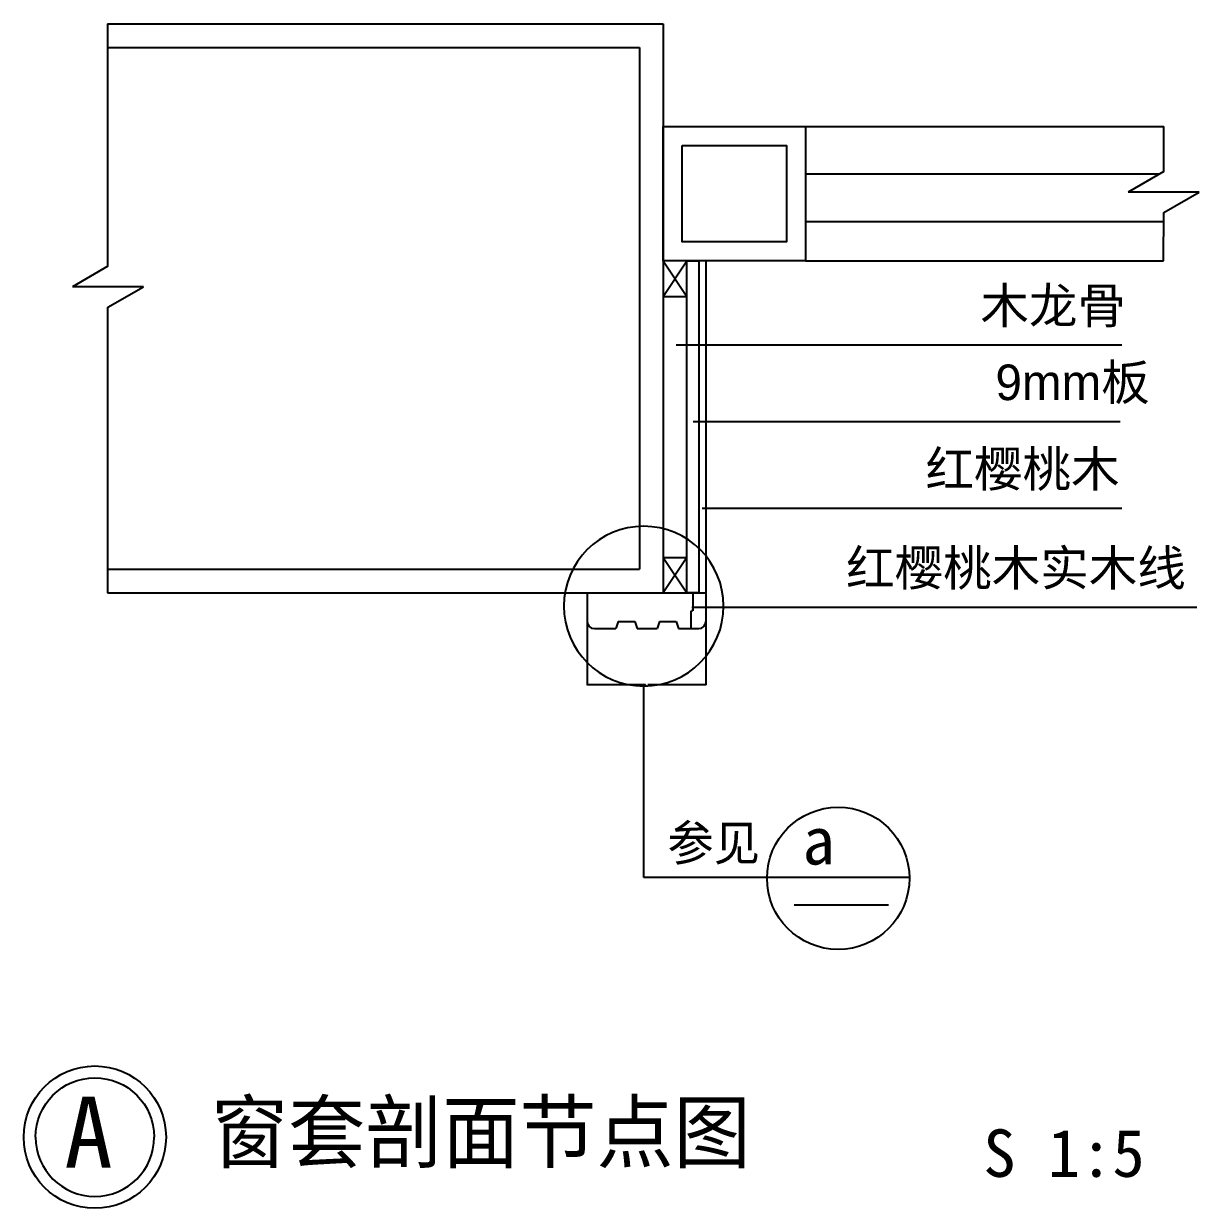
# Model space of a CAD drawing. Header units: metres. Extents: x 217839 to 220075, y 5398 to 6397.
# Drawn here: x 217839 to 218830, y 5398 to 6397 of the extents above; entities that cross this region are included whole.
import ezdxf

# ---------------------------------------------------------------- set-up
doc = ezdxf.new("R2010")
doc.units = ezdxf.units.M
for name, color, linetype in [('10', 8, 'Continuous'), ('11', 3, 'Continuous'), ('15', 2, 'Continuous'), ('16', 3, 'Continuous'), ('19', 8, 'Continuous'), ('20', 1, 'Continuous'), ('21', 253, 'Continuous'), ('8', 7, 'Continuous')]:
    doc.layers.add(name, color=color, linetype=linetype)
doc.dimstyles.get("Standard").update_dxf_attribs({"dimtxt": 2.5, "dimasz": 2.5, "dimexe": 1.25, "dimexo": 0.625, "dimtad": 1, "dimcen": 2.5, "dimazin": 3, "dimtfac": 1, "dimtmove": 0, "dimatfit": 3})

# ---------------------------------------------------------------- blocks, each defined once
blk = doc.blocks.new('HY-4')
at = {"layer": '20'}
for points in [[(-5, 0, -1), (5, 0, -1)], [(-5, 0, 1), (5, 0, 1)]]:
    blk.add_lwpolyline(points, format="xyb", dxfattribs=at)
blk.add_circle((0, 0), 6, dxfattribs=at)
blk.add_circle((0, 0), 6, dxfattribs=at)
blk = doc.blocks.new('_CLOSEDFILLED')
at = {"color": 0, "linetype": 'BYBLOCK'}
blk.add_solid([(-1, 0.2), (0, 0), (-1, -0.2)], dxfattribs=at)
blk = doc.blocks.new('*D4')
for p, q in [((218314.18, 5894.98), (218314.18, 5839.68)), ((218414.18, 5894.98), (218414.18, 5839.68)), ((218363.18, 5839.68), (218313.93, 5839.68)), ((218414.43, 5839.68), (218365.18, 5839.68))]:
    blk.add_line(p, q)
at = {"layer": 'Defpoints'}
for p in [(218314.18, 5894.98), (218414.18, 5894.98), (218414.18, 5839.68)]:
    blk.add_point(p, dxfattribs=at)
at = {"layer": '10', "xscale": 0.25, "yscale": 0.25}
blk.add_blockref('_CLOSEDFILLED', (218314.18, 5839.68), dxfattribs=at)
at = {"layer": '10', "xscale": 0.25, "yscale": 0.25, "rotation": 180}
blk.add_blockref('_CLOSEDFILLED', (218414.18, 5839.68), dxfattribs=at)
at = {"layer": '10', "insert": (218364.18, 5839.68), "char_height": 1, "attachment_point": 5}
blk.add_mtext('50', dxfattribs=at)
blk = doc.blocks.new('*D5')
for p, q in [((218403.18, 5916.99), (218403.18, 5901.99)), ((218401.83, 5886.99), (218401.83, 5901.99)), ((218402.08, 5901.99), (218402.93, 5901.99))]:
    blk.add_line(p, q)
at = {"layer": 'Defpoints'}
for p in [(218403.18, 5916.99), (218401.83, 5901.99), (218401.83, 5886.99)]:
    blk.add_point(p, dxfattribs=at)
at = {"layer": '10', "xscale": 0.25, "yscale": 0.25, "rotation": 180}
blk.add_blockref('_CLOSEDFILLED', (218401.83, 5901.99), dxfattribs=at)
at = {"layer": '10', "xscale": 0.25, "yscale": 0.25}
blk.add_blockref('_CLOSEDFILLED', (218403.18, 5901.99), dxfattribs=at)
at = {"layer": '10', "insert": (218402.505, 5903.115), "char_height": 1, "attachment_point": 5}
blk.add_mtext('15', dxfattribs=at)

msp = doc.modelspace()

# ---------------------------------------------------------------- linework, layer by layer
at = {"layer": '10'}
for p, q in [((217909.69, 6376.99), (218358.18, 6376.99)), ((218358.18, 6376.99), (218358.18, 5936.99)), ((217909.69, 5936.99), (218358.18, 5936.99))]:
    msp.add_line(p, q, dxfattribs=at)
msp.add_lwpolyline([(218394.18, 6294.31), (218482.18, 6294.31), (218482.18, 6212.99), (218394.18, 6212.99)], close=True, dxfattribs=at)
at = {"layer": '11'}
for points in [[(218378.18, 6310.31), (218498.18, 6310.31), (218498.18, 6196.99), (218378.18, 6196.99), (218378.18, 6310.31)], [(218394.18, 6294.31), (218482.18, 6294.31), (218482.18, 6212.99), (218394.18, 6212.99), (218394.18, 6294.31)]]:
    msp.add_lwpolyline(points, dxfattribs=at)
for points in [[(218378.18, 6310.31), (218498.18, 6310.31), (218498.18, 6196.99), (218378.18, 6196.99)], [(218394.18, 6294.31), (218482.18, 6294.31), (218482.18, 6212.99), (218394.18, 6212.99)]]:
    msp.add_lwpolyline(points, close=True, dxfattribs=at)
at = {"layer": '15'}
for p, q in [((217909.69, 6396.99), (218378.18, 6396.99)), ((218378.18, 6396.99), (218378.18, 5916.99)), ((217909.69, 5916.99), (218378.18, 5916.99))]:
    msp.add_line(p, q, dxfattribs=at)
at = {"layer": '16'}
for p, q in [((218498.18, 6270.31), (218796.6, 6270.31)), ((218498.18, 6230.31), (218800.14, 6230.31)), ((218378.18, 6196.99), (218398.18, 6166.99)), ((218378.18, 6166.99), (218398.18, 6196.99)), ((218414.18, 6196.99), (218414.18, 5916.99)), ((218378.18, 6166.99), (218398.18, 6166.99)), ((218378.18, 5946.99), (218398.18, 5916.99)), ((218398.18, 5946.99), (218378.18, 5916.99)), ((218378.18, 5946.99), (218398.18, 5946.99)), ((218314.18, 5916.99), (218414.18, 5916.99)), ((218314.18, 5916.99), (218314.18, 5892.99)), ((218378.18, 5916.99), (218414.18, 5916.99)), ((218414.18, 5916.99), (218414.18, 5892.99)), ((218340.18, 5892.99), (218338.18, 5886.99)), ((218340.18, 5892.99), (218354.18, 5892.99)), ((218354.18, 5892.99), (218356.18, 5886.99)), ((218375.18, 5892.99), (218373.18, 5886.99)), ((218375.18, 5892.99), (218389.18, 5892.99)), ((218389.18, 5892.99), (218391.18, 5886.99)), ((218320.18, 5886.99), (218338.18, 5886.99)), ((218356.18, 5886.99), (218373.18, 5886.99)), ((218391.18, 5886.99), (218408.18, 5886.99))]:
    msp.add_line(p, q, dxfattribs=at)
msp.add_lwpolyline([(218398.18, 6196.99), (218408.18, 6196.99), (218408.18, 5916.99), (218398.18, 5916.99)], close=True, dxfattribs=at)
for centre, start, end in [((218320.18, 5892.99), 180, 270), ((218408.18, 5892.99), 270, 0)]:
    msp.add_arc(centre, 6, start, end, dxfattribs=at)
at = {"layer": '19'}
msp.add_lwpolyline([(218429.15, 5905.91, 1), (218294.45, 5905.91, 1)], format="xyb", close=True, dxfattribs=at)
at = {"layer": '20'}
for p, q in [((217910.11, 6192.54), (217910.11, 6396.99)), ((218800.2, 6272.39), (218800.2, 6310.31)), ((218800.2, 6272.39), (218770.2, 6255.07)), ((218830.2, 6255.07), (218770.2, 6255.07)), ((218800.2, 6237.75), (218830.2, 6255.07)), ((218799.98, 6196.99), (218800.2, 6237.75)), ((217910.11, 6192.54), (217880.11, 6175.22)), ((217940.11, 6175.22), (217880.11, 6175.22)), ((217910.11, 6157.9), (217940.11, 6175.22)), ((217910.11, 5916.99), (217910.11, 6157.9)), ((218361.8, 5676.98), (218361.8, 5838.56)), ((218466.38, 5676.98), (218361.8, 5676.98)), ((218586.38, 5676.98), (218466.38, 5676.98))]:
    msp.add_line(p, q, dxfattribs=at)
msp.add_circle((218525.78, 5676.43), 60, dxfattribs=at)
at = {"layer": '21'}
for p, q in [((218498.18, 6310.31), (218800.2, 6310.31)), ((218498.18, 6196.99), (218800.14, 6196.99))]:
    msp.add_line(p, q, dxfattribs=at)
at = {"layer": '8'}
msp.add_lwpolyline([(218488.66, 5654.18), (218568.09, 5654.18)], dxfattribs=at)

# ---------------------------------------------------------------- block references
at = {"layer": '8', "xscale": 10, "yscale": 10, "zscale": 10}
msp.add_blockref('HY-4', (217899.09, 5458.2), dxfattribs=at)

# ---------------------------------------------------------------- texts
for s, height, p in [('窗套剖面节点图', 50, (217997.03, 5437.5)), ('A', 60, (217873.32, 5432.43)), ('S 1:5', 40, (218648.15, 5424.71))]:
    msp.add_text(s, height=height).set_placement(p)
at = {"layer": '8'}
for s, height, p in [('参见', 30, (218381.81, 5691.27)), ('a', 40, (218495.69, 5688.15))]:
    msp.add_text(s, height=height, dxfattribs=at).set_placement(p)
at = {"layer": '8', "char_height": 30, "attachment_point": 1}
for s, insert in [('\\f幼圆|b0|i0|c134|p49;木龙骨', (218645.63, 6174.27)), ('\\f幼圆|b0|i0|c134|p49;9mm板', (218658.34, 6109.6)), ('\\f幼圆|b0|i0|c134|p49;红樱桃木', (218599.33, 6036.5)), ('\\f幼圆|b0|i0|c134|p49;红樱桃木实木线', (218532.4, 5953.12))]:
    msp.add_mtext(s, dxfattribs=dict(at, insert=insert))

# ---------------------------------------------------------------- dimensions: what is measured, and where the dimension line sits
at = {"layer": '10'}
for base, p1, p2, text, picture, middle in [((218401.83, 5901.99), (218401.83, 5886.99), (218403.18, 5916.99), '15', '*D5', (218402.505, 5903.115)), ((218414.18, 5839.68), (218414.18, 5894.98), (218314.18, 5894.98), '50', '*D4', (218364.18, 5839.68))]:
    dim = msp.add_linear_dim(base=base, p1=p1, p2=p2, text=text, dimstyle='Standard', dxfattribs=at)
    dim.commit()
    dim.dimension.update_dxf_attribs({"geometry": picture, "text_midpoint": middle})

# ---------------------------------------------------------------- leaders
at = {"layer": '8'}
for points in [[(218389.12, 6126.32), (218764.77, 6126.32)], [(218403.56, 6061.65), (218763.61, 6061.65)], [(218411.04, 5988.56), (218764.77, 5988.56)], [(218402.27, 5905.17), (218828.19, 5905.17)]]:
    msp.add_leader(points, dimstyle='Standard', dxfattribs=at)

doc.saveas('drawing.dxf')
